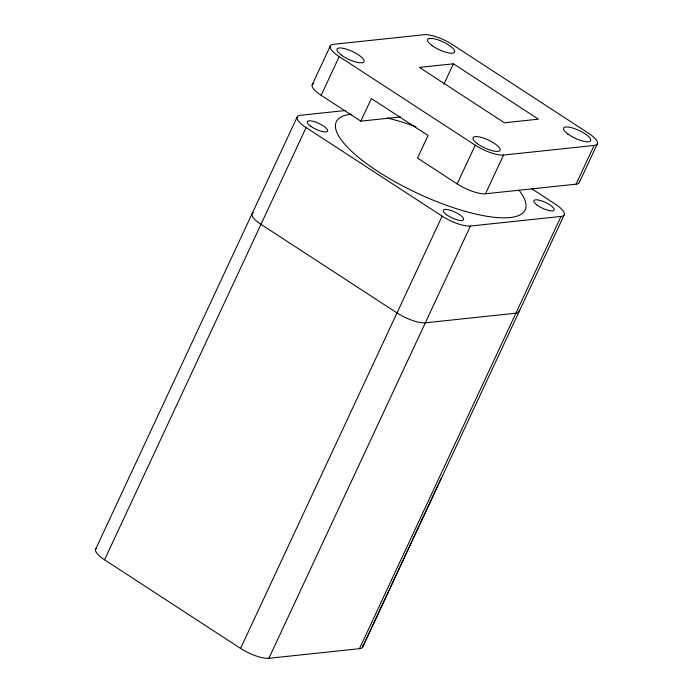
<?xml version="1.0" encoding="UTF-8"?>
<svg xmlns="http://www.w3.org/2000/svg" width="693" height="693" viewBox="0 0 693 693"><rect width="100%" height="100%" fill="white"/><g stroke="black" fill="none" stroke-linecap="round" stroke-linejoin="round"><path stroke-width="1.04" d="M312.179 84.815L330.232 46.11M297.141 117.074L95.573 549.332M362.803 645.452A22.332 6.532 25 0 1 359.468 648.683L268.884 658.289A22.332 6.532 25 0 1 240.566 648.414L104.556 559.814L306.115 127.564A22.332 6.532 25 0 1 300.441 115.289L345.201 110.542M321.162 95.305L339.215 56.592A22.332 6.532 25 0 1 333.532 44.317L424.116 34.711A22.332 6.532 25 0 1 452.434 44.586L588.444 133.186A22.332 6.532 25 0 1 594.126 145.461L576.074 184.165L485.49 193.771A22.332 6.532 25 0 1 457.172 183.896L417.498 158.056L428.031 135.473L371.361 98.562L360.828 121.145L321.162 95.305A22.332 6.532 25 0 1 313.704 83.429M443.927 84.122L453.404 63.799L538.409 119.17L504.443 122.774L419.438 67.403L453.404 63.799M240.566 648.414L442.125 216.155L306.115 127.564M457.172 183.896L475.216 145.192L339.215 56.592M268.884 658.289L470.452 226.031L561.035 216.424A22.332 6.532 25 0 0 555.353 204.149L531.782 188.791M485.49 193.771L503.542 155.059L594.126 145.461M359.468 648.683L561.035 216.424M441.112 478.482L362.439 647.461L564.336 214.639M579.374 182.38L597.427 143.668M360.828 121.145L400.537 116.935M470.452 226.031A22.332 6.532 25 0 1 442.125 216.155M519.239 309.962A22.332 6.532 25 0 1 515.904 313.201L425.32 322.808A22.332 6.532 25 0 1 397.002 312.933L260.992 224.333A22.332 6.532 25 0 1 253.534 212.465M519.005 190.237A104.21 30.466 25 0 1 421.197 195.002A104.21 30.466 25 0 1 351.394 114.172M387.387 118.035A104.21 30.466 25 0 1 415.878 126.732M104.556 559.814A22.332 6.532 25 0 1 96.414 548.302M503.542 155.059A22.332 6.532 25 0 1 475.216 145.192M579.409 180.934A22.332 6.532 25 0 1 576.074 184.165M537.188 205.137A11.166 3.266 25 0 0 554.019 210.282A11.166 3.266 25 0 0 540.886 200.641A11.166 3.266 25 0 0 537.188 205.137M310.603 126.143A11.166 3.266 25 0 0 327.425 131.289A11.166 3.266 25 0 0 314.293 121.647A11.166 3.266 25 0 0 310.603 126.143M446.604 214.743A11.166 3.266 25 0 0 463.435 219.88A11.166 3.266 25 0 0 450.303 210.248A11.166 3.266 25 0 0 446.604 214.743M477.416 143.702A14.891 4.349 25 0 0 499.861 150.554A14.891 4.349 25 0 0 482.345 137.708A14.891 4.349 25 0 0 477.416 143.702M568 134.096A14.891 4.349 25 0 0 590.436 140.956A14.891 4.349 25 0 0 572.929 128.101A14.891 4.349 25 0 0 568 134.096M431.99 45.504A14.891 4.349 25 0 0 454.435 52.356A14.891 4.349 25 0 0 436.919 39.501A14.891 4.349 25 0 0 431.99 45.504M341.406 55.102A14.891 4.349 25 0 0 363.851 61.963A14.891 4.349 25 0 0 346.344 49.108A14.891 4.349 25 0 0 341.406 55.102"/></g></svg>
